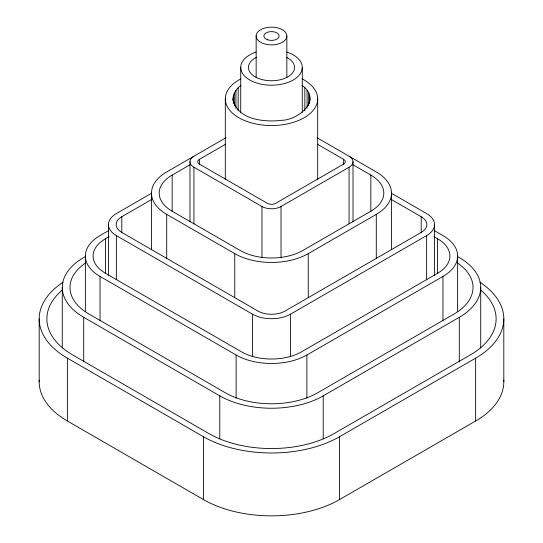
<?xml version="1.0" encoding="UTF-8"?>
<svg xmlns="http://www.w3.org/2000/svg" width="543" height="543" viewBox="0 0 543 543"><rect width="100%" height="100%" fill="white"/><g stroke="black" fill="none" stroke-linecap="round" stroke-linejoin="round"><path stroke-width="0.81" d="M233.008 100.564C232.485 94.421 236.164 88.848 240.963 85.339M302.037 85.339C322.603 100.021 298.535 120.105 281.464 120.336C264.536 122.474 236.443 119.711 233.008 98.867M225.976 137.725L166.715 171.941A51.965 30.001 0 0 0 166.715 214.37L166.715 258.339M172.158 211.444L172.158 175.084L190.444 164.522M199.376 164.441L199.376 159.364L225.712 144.16M151.477 193.308L116.358 213.582A26.946 15.557 0 0 0 116.358 235.581L116.358 279.516M121.802 232.777L121.802 216.725L151.802 199.403M108.81 230.51L100.027 235.581A50.037 28.888 0 0 0 100.027 276.435L100.027 320.309M433.871 236.612L437.529 238.723L437.529 273.319L301.44 351.864A42.34 24.449 0 0 1 241.56 351.864L105.471 273.292L105.471 238.723L109.129 236.612M85.163 256.737L83.697 257.579A73.135 42.225 0 0 0 83.697 317.295L83.697 361.91M193.932 156.221A13.473 7.778 0 0 0 193.932 167.224L261.977 206.51A13.473 7.778 0 0 0 281.023 206.51L349.068 167.224A13.473 7.778 0 0 0 349.068 156.221M166.715 214.37L234.759 253.649A51.965 30.001 0 0 0 308.241 253.649L376.285 214.37A51.965 30.001 0 0 0 376.285 171.941L317.024 137.725M116.358 235.581L252.447 314.153A26.946 15.557 0 0 0 290.553 314.153L426.642 235.581A26.946 15.557 0 0 0 426.642 213.582L391.523 193.308M100.027 276.435L236.117 355.007A50.037 28.888 0 0 0 306.883 355.007L442.973 276.435A50.037 28.888 0 0 0 442.973 235.581L434.19 230.51M83.697 317.295L219.786 395.867A73.135 42.225 0 0 0 323.214 395.867L459.303 317.295A73.135 42.225 0 0 0 459.303 257.579L457.837 256.737M63.063 282.238A96.226 55.556 0 0 0 67.366 358.149L203.455 436.721A96.226 55.556 0 0 0 339.545 436.721L475.634 358.149A96.226 55.556 0 0 0 479.937 282.238M39.225 380.107A96.226 55.556 0 0 0 67.366 421.008L203.455 499.58A96.226 55.556 0 0 0 339.545 499.58L475.634 421.008A96.226 55.556 0 0 0 503.775 380.107M317.288 144.16L343.624 159.364L343.624 164.441M352.556 164.522L370.842 175.084L370.842 211.444M391.198 199.403L421.198 216.725L421.198 232.777M503.816 318.863L503.816 381.722M480.725 287.437L480.725 348.049M475.634 358.149L475.634 421.008M459.303 317.295L459.303 361.91M457.627 256.011L457.627 311.696M442.973 276.435L442.973 320.309M434.536 224.578L434.536 275.274M426.642 235.581L426.642 279.516M391.51 193.152L391.51 249.807M376.285 214.37L376.285 258.339M353.018 161.726L353.018 221.802M349.068 167.224L349.068 223.913M339.545 436.721L339.545 499.58M323.214 395.867L323.214 438.798M317.689 98.867L317.689 179.319M309.992 98.867L309.992 100.564M309.659 95.968L309.659 103.591M308.682 93.118L308.682 105.817M308.241 253.649L308.241 297.625M307.06 90.362L307.06 108.145M306.883 355.007L306.883 398.039M304.833 87.756L304.833 110.623M302.275 67.441L302.275 112.34M290.553 314.153L290.553 356.391M286.847 36.008A15.347 8.858 0 0 1 263.823 43.684A15.347 8.858 0 0 1 263.823 28.338A15.347 8.858 0 0 1 286.847 36.008L286.847 77.527M281.023 206.51L281.023 257.28M261.977 206.51L261.977 257.28M256.153 36.008L256.153 77.527M252.447 314.153L252.447 356.391M240.725 67.441L240.725 112.34M238.167 87.756L238.167 110.623M236.117 355.007L236.117 398.039M235.94 90.362L235.94 108.145M234.759 253.649L234.759 297.625M234.318 93.118L234.318 105.817M233.341 95.968L233.341 103.591M225.311 98.867L225.311 179.319M219.786 395.867L219.786 438.798M203.455 436.721L203.455 499.58M193.932 167.224L193.932 223.913M189.982 161.726L189.982 221.802M151.49 193.152L151.49 249.807M108.464 224.578L108.464 275.274M85.373 256.011L85.373 311.696M67.366 358.149L67.366 421.008M62.275 287.437L62.275 348.049M39.184 318.863L39.184 381.722M286.887 52.053A30.775 17.77 0 0 1 295.073 78.857A30.775 17.77 0 0 1 247.927 78.857A30.775 17.77 0 0 1 256.113 52.053M286.324 57.239A23.064 13.317 0 0 1 288.272 76.577A23.064 13.317 0 0 1 254.728 76.577A23.064 13.317 0 0 1 256.676 57.239M302.281 78.986A46.189 26.668 0 0 1 304.766 117.369A46.189 26.668 0 0 1 238.234 117.369A46.189 26.668 0 0 1 240.719 78.986M343.624 159.364A5.776 3.333 0 0 1 343.624 164.081L275.579 203.367A5.776 3.333 0 0 1 267.421 203.367L199.376 164.081A5.776 3.333 0 0 1 199.376 159.364M370.842 175.084A44.268 25.555 0 0 1 370.842 211.22L302.797 250.506A44.268 25.555 0 0 1 240.203 250.506L172.158 211.22A44.268 25.555 0 0 1 172.158 175.084M437.529 238.723A42.34 24.449 0 0 1 437.529 273.292M105.471 273.292A42.34 24.449 0 0 1 105.471 238.723M480.311 289.718A88.529 51.11 0 0 1 470.19 355.007L334.101 433.579A88.529 51.11 0 0 1 208.899 433.579L72.81 355.007A88.529 51.11 0 0 1 62.689 289.718M457.484 262.995A65.438 37.779 0 0 1 453.86 314.153L317.77 392.718A65.438 37.779 0 0 1 225.23 392.718L89.14 314.153A65.438 37.779 0 0 1 85.516 262.995M421.198 216.725A19.243 11.111 0 0 1 421.198 232.438L285.109 311.01A19.243 11.111 0 0 1 257.891 311.01L121.802 232.438A19.243 11.111 0 0 1 121.802 216.725M267.685 39.829A7.629 4.405 0 0 0 279.129 36.008A7.629 4.405 0 0 0 267.685 32.193A7.629 4.405 0 0 0 267.685 39.829"/></g></svg>
